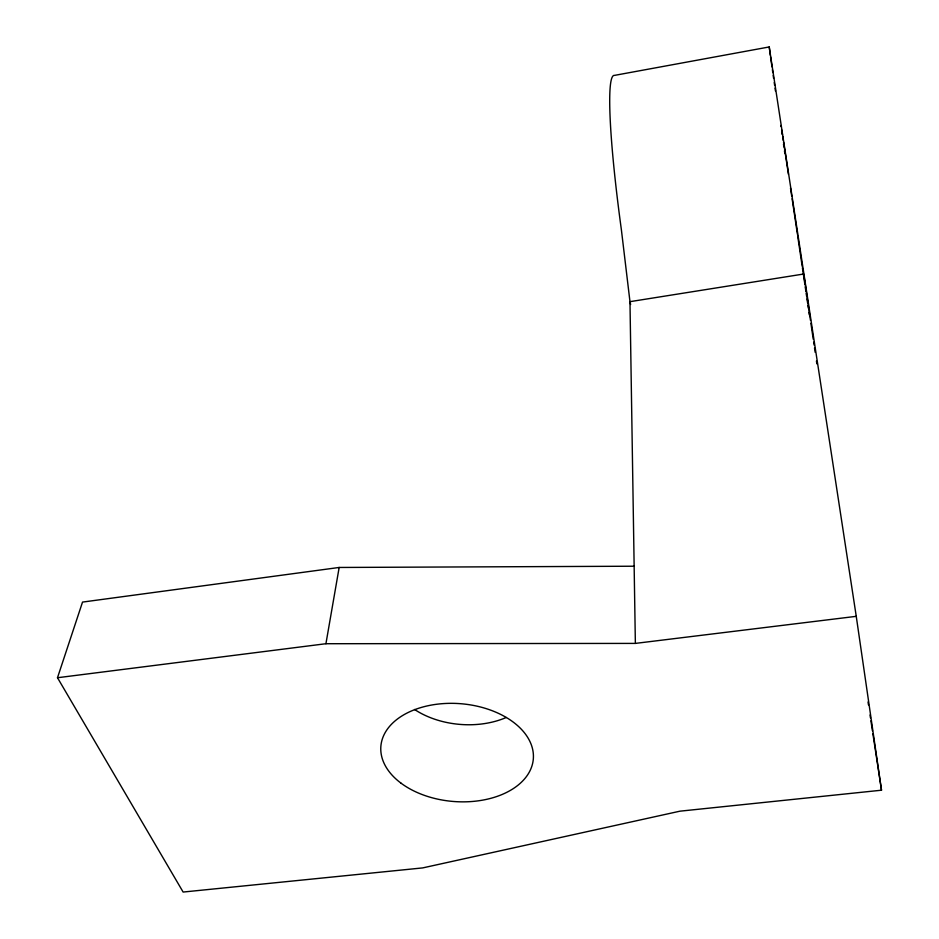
<?xml version="1.0" encoding="UTF-8"?>
<svg xmlns="http://www.w3.org/2000/svg" width="939" height="939" viewBox="0 0 939 939"><rect width="100%" height="100%" fill="white"/><g stroke="black" fill="none" stroke-linecap="round" stroke-linejoin="round"><path stroke-width="1.41" d="M325.927 643.72L635.363 643.403L629.975 301.665L621.383 229.762A191.802 16.667 81.2 0 1 614.482 75.39L769.229 46.95L856.251 616.336L881.51 790.204L679.953 811.179L422.703 867.906L183.128 892.05L57.49 677.735L325.927 643.72L339.167 567.461L634.154 566.217M57.49 677.735L82.526 602.087L339.167 567.461M635.363 643.403L856.251 616.336M630.621 304.482L629.975 301.665L803.69 274.012L810.486 320.399M781.107 126.601L780.896 125.474L780.99 126.354M781.624 129.758L782.445 134.946M782.668 136.378L783.326 140.674M783.549 142.106L788.443 174.337M868.035 701.985L868.481 704.884M870.03 715.002L870.465 717.889M870.911 720.788L872.46 730.906M872.894 733.805L881.51 790.204M790.509 188.035L791.718 196.087M792.117 198.775L792.727 202.801M792.939 204.209L797.434 234.339M797.634 235.677L802.199 266.359M802.399 267.756L804.864 284.364M810.909 323.309L813.244 339.249M813.679 342.148L814.101 345.047M814.524 347.946L815.158 352.301M816.437 360.987L816.86 363.874M805.251 287.005L805.838 290.961M806.225 293.602L806.613 296.243M807.012 298.919L807.599 302.933M807.986 305.609L808.385 308.285M808.972 312.288L809.359 314.964M784.464 150.827L784.851 153.503M773.196 75.46L773.607 78.289M774.229 82.526L774.64 85.355M775.051 88.184L775.461 91.013M783.502 144.172L783.889 146.824M770.543 56.786L771.975 66.845M772.386 69.721L772.797 72.585M781.694 131.495L782.023 133.831M769.229 46.95L770.332 55.354M506.227 717.49A73.125 48.981 4.8 0 1 414.545 709.473M400.847 783.032A76.505 49.028 4.8 0 0 529.925 770.907A76.505 49.028 4.8 0 0 440.532 703.827A76.505 49.028 4.8 0 0 400.847 783.032"/></g></svg>
